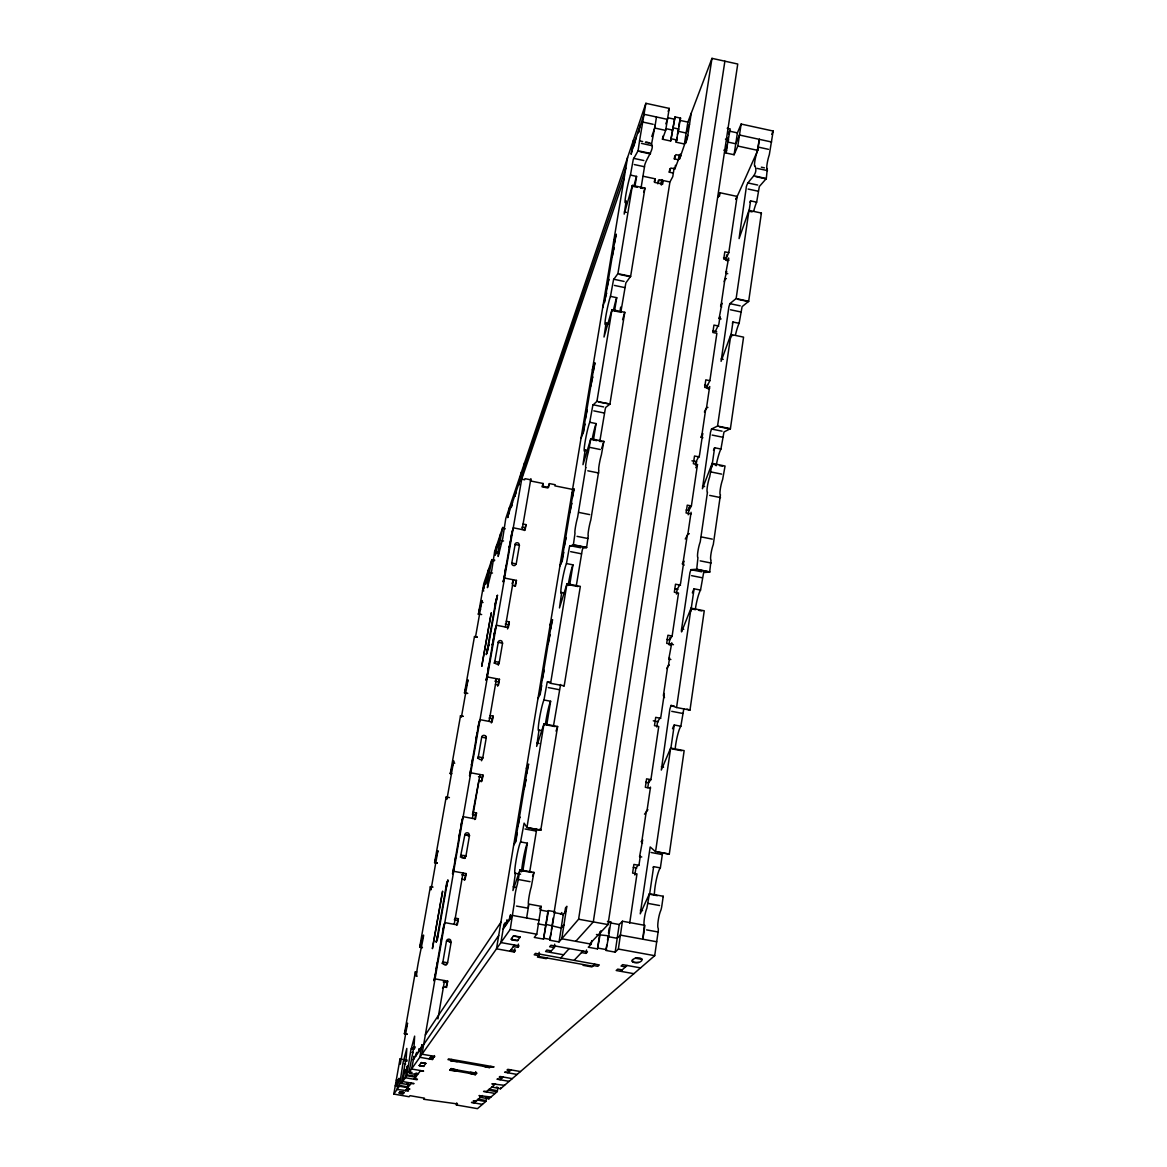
<?xml version="1.0" encoding="UTF-8"?>
<svg xmlns="http://www.w3.org/2000/svg" width="1167" height="1167" viewBox="0 0 1167 1167"><rect width="100%" height="100%" fill="white"/><g stroke="black" fill="none" stroke-linecap="round" stroke-linejoin="round"><path stroke-width="1.5" d="M647.962 809.81L647.379 810.131A3.37 3.224 39.8 0 0 646.241 811.634L641.835 841.363A3.384 3.253 41.7 0 0 642.492 843.23M511.773 563.034L511.744 563.428A2.276 2.13 21.2 0 0 514.91 565.47L516.208 563.909L519.417 545.295L518.717 543.355A2.261 2.115 21.1 0 0 515.274 543.691L511.773 563.034L516.208 563.909M460.396 857.22L464.962 834.245A2.363 2.29 25 0 1 468.755 833.413L469.484 835.514L465.998 855.732L464.626 857.453A2.363 2.305 25.8 0 1 461.315 855.294L465.998 855.732L464.729 858.285L461.651 857.716M453.7 761.001L446.961 799.191L446.232 796.93M502.569 643.192L501.868 641.194A2.305 2.174 21.7 0 0 498.367 641.558L494.735 661.879A2.305 2.188 21.9 0 0 497.944 663.95L499.272 662.345L502.569 643.192L498.076 642.317M753.751 210.994A15.054 1.984 -77.3 0 1 756.654 202.183L759.338 186.516L766.296 178.58L767.332 168.573A8.767 1.152 -77.1 0 1 767.011 164.489A8.767 1.152 -77.1 0 1 769.33 154.671L773.181 131.04L741.147 124.052L737.413 132.878L734.087 154.744L725.918 152.979L727.099 145.146M698.668 569.89L709.667 572.034L711.053 560.116A9.015 1.342 -78.4 0 1 710.922 554.31A9.015 1.342 -78.4 0 1 713.3 544.493L720.433 494.823A8.957 1.313 -78.2 0 1 720.272 489.309A8.957 1.313 -78.2 0 1 722.636 479.491L725.057 466.027L712.118 463.401L702.417 488.754L710.499 432.213L711.52 429.018L717.559 426.043L730.907 334.477L743.569 337.132L730.411 428.683L723.978 431.98L720.943 449.032A15.317 2.174 -78.1 0 0 718.084 457.143A15.331 2.188 -78.1 0 0 716.173 465.764M497.798 1087.848L497.302 1091.539L488.856 1098.833L480.41 1097.345L480.556 1096.528M486.406 1097.811L485.924 1101.356L477.478 1108.65L456.399 1104.974L456.735 1102.917M735.546 334.593A15.171 2.086 -77.7 0 1 739.134 323.303L742.095 306.658L748.66 301.319L761.395 213.05L748.981 210.381L736.144 298.533L729.886 303.653L728.864 306.965L721.089 361.318L730.907 334.477M674.176 706.05L671.04 705.437L669.829 709.259L661.31 770.06L670.66 748.062L684.154 750.644L669.304 854.04L655.373 851.574L650.179 846.936L640.245 913.834L649.45 893.732L663.235 896.271L661.835 905.942A4.726 0.729 -79.9 0 1 660.624 910.843A9.511 1.488 -80 0 0 658.203 920.603A9.511 1.488 -80 0 0 658.13 928.188L658.276 928.611A4.77 0.744 -80 0 1 658.1 931.995L654.702 955.685L500.526 1088.767L491.715 1087.002M712.118 463.401L709.696 476.865A8.957 1.255 -78.2 0 0 707.348 486.697A8.957 1.255 -78.2 0 0 707.465 492.197L700.229 541.882A9.015 1.284 -78.5 0 0 697.866 551.714A9.015 1.284 -78.5 0 0 697.954 557.505L696.714 569.204L690.922 569.671L689.916 572.734L681.411 630.326L681.557 631.901L691.039 608.167L704.255 610.779L689.989 710.09L686.955 709.113M641.048 188.018L644.505 166.75C644.592 159.018 661.383 142.155 645.424 142.389M576.25 586.067L582.173 550.474L582.844 548.213L586.622 547.454L588.27 535.653A9.059 0.831 -78.7 0 1 588.606 529.92A9.059 0.831 -78.7 0 1 590.808 520.015L598.875 470.272A9 0.802 -78.6 0 1 599.167 464.831A9 0.802 -78.6 0 1 601.37 454.911L603.85 441.389L590.794 438.734L582.989 464.685L585.148 450.039A15.404 1.255 -78.6 0 1 585.075 442.06A15.404 1.255 -78.6 0 1 589.729 422.264L592.865 405.139L596.935 401.331L611.989 309.649L624.783 312.318L609.918 404.001L598.934 402.119M642.827 939.216L644.301 925.65A9.511 1.43 -79.9 0 1 644.432 918.079A9.511 1.43 -79.9 0 1 646.839 908.291L649.45 893.732M655.591 851.487L670.66 748.062M671.04 705.437L676.568 707.508L691.039 608.167M748.981 210.381L739.076 238.593L746.107 188.616C746.238 179.601 759.294 176.071 755.02 165.904A8.782 1.109 -77.2 0 1 754.743 161.834A8.782 1.109 -77.2 0 1 757.047 152.016L759.323 139.34M642.886 939.231L644.913 925.358L622.434 921.23L619.225 924.527L615.169 952.141L605.95 950.463L608.809 935.832L596.454 934.519M649.581 894.433L653.637 866.643L660.362 867.898L662.579 852.873M670.865 748.339L674.263 724.984L680.842 726.239L683.833 708.719M690.82 611.26L694.088 588.81L700.536 590.079L703.657 572.559L709.609 572.063M711.812 467.048L714.627 447.749L720.943 449.032M730.615 338.022L732.934 322.019L739.134 323.303M749.083 211.154L750.571 200.884L756.654 202.183M736.289 198.448L757.777 150.383L759.381 139.354M686.079 509.979L688.836 510.533L689.361 506.945M688.836 510.533L691.389 505.982L697.472 464.554L693.358 463.707L694.511 456.005L699.441 456.997M615.169 952.141L618.364 949.063L622.434 921.23M734.087 154.744L737.807 146.05L741.147 124.052M634.863 875.031L635.913 867.898L639.093 864.339L640.362 855.674L639.574 856.578L641.748 856.986M647.802 787.637L648.852 780.504M656.773 726.997L657.575 721.644L660.843 717.019L664.315 693.519M668.954 644.738L670.062 637.328M676.466 594.061L677.181 589.189L680.551 583.646L683.891 561.021L682.199 563.88M688.209 514.764L689.259 507.616M695.547 465.181L696.072 461.636L699.514 455.232L702.724 433.453L700.652 437.377M706.969 388.027L707.494 384.483M725.874 260.314L726.691 254.873M629.684 923.199L636.978 873.908L632.602 873.091L633.885 864.411L639.137 865.389M639.574 856.578L642.711 839.832M645.628 782.24L648.487 782.78L650.909 779.644L658.757 726.501L654.483 725.67L655.708 717.355L660.843 718.347M670.865 659.545L668.749 659.136L671.798 642.886L670.135 645.468M666.838 639.399L669.639 639.939L672.134 636.059L678.523 593.04L674.322 592.209L675.503 584.2L680.536 585.192M704.576 385.285L707.26 385.839L709.872 380.69L716.874 333.339L712.833 332.493L713.941 325.082L718.77 326.089M721.104 318.941L719.091 318.533L721.965 303.157L720.564 306.104M727.77 273.691L725.772 273.268L728.646 258.009L727.216 261.058M723.496 257.863L726.137 258.418L728.792 252.67L737.106 196.421L719.995 192.745L718.055 197.267M650.5 787.083L646.926 811.225L644.49 814.187M691.083 512.284L687.786 534.588L685.248 539.008M589.743 943.855L608.007 924.585L737.748 64.025L711.987 58.35L687.888 122.112L684.387 143.993L676.189 142.214L676.933 137.516M606.213 948.727L606.738 945.27M607.511 940.091L608.036 936.634M608.488 933.177L609.262 927.998M719.456 196.304L719.995 192.745M728.339 137.356L727.625 142.024L735.779 143.804L739.513 135.036M728.806 134.234L729.273 131.112L737.413 132.878M608.736 935.817L610.822 922.018L607.438 921.405M725.918 152.979L730.192 128.91L727.201 128.268M504.071 527.776L502.714 527.513L494.691 551.305L491.745 570.386L487.441 587.643L488.2 581.516L487.237 584.244L487.383 582.931L491.89 559.606L494.808 560.175M416.167 1073.538L415.598 1077.229L406.816 1075.682L401.273 1083.516L409.821 1084.799M591.757 940.646L591.231 944.132L588.256 947.239L597.489 948.917L600.042 931.631M597.489 948.917L600.801 930.828M406.816 1075.682L410.667 1050.986L414.635 1036.121L414.11 1045.72L409.077 1071.831C407.414 1074.632 422.483 1074.807 416.488 1073.129M408.304 1084.172L407.75 1087.702L399.347 1086.244L393.819 1094.062L409.15 1096.747L409.996 1095.667L424.525 1098.205L423.606 1099.256L457.464 1103.938L456.399 1104.974M581.502 952.549L586.053 953.381L586.578 949.967M724.882 61.195L593.303 921.901L575.769 941.317M539.913 829.051L540.773 830.16L557.622 726.487L543.982 723.876L526.959 827.505L524.1 823.129L520.584 841.932A16.265 1.415 -79.5 0 0 515.989 860.881A16.265 1.415 -79.5 0 0 515.42 873.266L512.926 890.523L520.015 869.838L533.946 872.405L531.262 887.037A9.555 0.919 -79.6 0 0 529.03 896.898A9.555 0.919 -79.6 0 0 528.447 904.425L528.14 908.203L516.47 906.073M549.628 682.039L547.133 682.389L543.968 699.981A15.9 1.371 -79.2 0 0 539.358 719.237A15.9 1.371 -79.2 0 0 539.008 730.09L536.66 746.399L543.924 723.978M642.652 141.528L639.545 140.857L638.086 150.747L633.273 159.368L630.443 175.094A15.127 1.138 -78.1 0 0 625.789 195.268A15.127 1.138 -78.1 0 0 626.198 200.855L624.185 214.13L632.397 185.407L644.943 188.091L630.632 276.331L625.877 282.852L620.786 312.42M550.882 933.323L549.788 940.237L559.051 941.929L578.599 919.217L711.987 58.35M399.347 1086.244L403.082 1062.539L406.816 1048.433L406.233 1057.725L401.273 1083.516M680.273 154.088L679.486 159.15L687.757 135.197M559.051 941.929L561.225 928.086L563.953 924.818M564.755 912.609L565.484 908.014L566.856 906.292L561.765 938.764L591.231 944.132M686.123 139.617L685.554 143.293L687.232 138.888L691.258 113.184M526.623 917.991L528.884 904.089L541.182 906.351L536.776 934.213L534.267 937.422L543.53 939.099L547.877 911.456L548.519 910.61L554.763 911.748L549.788 940.237M662.958 136.101L662.462 139.238L670.66 141.017L675.022 116.919L680.551 118.115L676.189 142.214M543.53 939.099L548.519 910.61M670.66 141.017L675.022 116.919M673.286 173.066L669.289 172.205L669.858 168.617M551.422 929.866L553.275 917.773M563.88 924.804L561.152 928.071L563.325 914.286L554.092 912.594L669.931 181.994L672.775 176.655L674.19 167.727M677.429 134.38L678.815 129.056L673.228 127.845L672.411 130.048L665.861 128.633M678.727 126.576L679.471 121.893M679.092 155.123L678.363 159.762L674.322 158.902L674.803 155.794M669.289 172.205L670.865 168.033L674.876 168.894L675.445 165.306M554.704 944.176L554.179 947.589L549.613 946.758L550.912 945.226L587.497 951.878L586.053 953.381M643.236 176.261L655.285 178.843L654.716 182.417L662.666 184.123L663.235 180.564M662.462 139.238L665.657 130.398L669.245 108.4L645.876 103.309L505.763 518.498L502.773 538.191L498.163 556.484L498.922 550.211L497.886 553.173L498.017 551.845L502.714 527.513M658.378 180.243L657.809 183.803L659.326 179.718L669.683 181.935M661.091 183.394L661.645 179.849M661.222 184.897L662.068 179.601M539.183 952.287L538.643 955.627L534.194 954.81L535.405 953.351L599.269 964.934L597.825 966.334L593.39 965.532M661.762 184.649L662.331 181.104M529.745 871.676L536.66 829.401M553.406 726.399L560.583 684.489M599.78 441.491L605.265 408.961L605.761 407.371L609.743 404.336M513.378 946.539L517.885 947.356L518.411 944.147M563.194 685.569L564.201 685.86L580.335 586.374L566.987 583.748L559.474 607.934L561.677 592.5A15.623 1.313 -78.9 0 1 561.823 583.092A15.623 1.313 -78.9 0 1 566.447 563.573L569.525 546.462L573.391 544.712L575.039 533.027A9.073 0.773 -78.7 0 1 575.419 527.294A9.073 0.773 -78.7 0 1 577.607 517.375L585.776 467.617M651.755 136.524L654.745 128.034L656.467 116.992M509.833 919.333L510.592 914.738L508.695 920.982M640.537 124.723L638.437 132.775L639.035 129.143M408.917 1072.706L510.242 929.384L514.457 901.858A9.569 0.861 -79.6 0 1 515.114 894.345A9.569 0.861 -79.6 0 1 517.317 884.469L520.015 869.838M547.411 681.616L550.605 683.337L566.987 583.748M585.776 467.617A9.015 0.759 -78.6 0 1 586.126 462.19A9.015 0.759 -78.6 0 1 588.299 452.271L590.794 438.734M609.203 323.755L606.067 323.099A15.244 1.196 -78.3 0 1 604.987 323.828A15.259 1.196 -78.3 0 1 606.855 310.743A15.259 1.196 -78.3 0 1 610.472 296.36L613.536 279.657L617.897 273.661L632.397 185.407M639.545 140.857L645.876 103.309M522.816 871.049L527.382 843.187L520.584 841.932M546.798 724.663L550.634 701.25L543.968 699.981M569.671 585.017L572.968 564.857L566.447 563.559M593.361 440.382L596.104 423.577L589.729 422.279M614.542 311.02L616.73 297.687L610.472 296.374M635.008 186.049L636.584 176.407L630.443 175.094M563.092 553.698L563.719 552.239L562.392 560.262L559.912 566.01L496.5 948.815L514.311 952.039L514.851 948.727M620.202 310.086L620.684 307.111M469.411 1073.319L475.202 1074.734L475.713 1071.642M627.569 157.53L559.854 565.995L561.706 561.692L573.508 490.359L571.611 495.012L574.208 488.798L572.268 498.221M515.289 842.384L528.067 765.129M539.665 695.065L551.933 620.946L550.109 624.943L552.575 619.604L550.605 629.101M582.975 433.322L594.353 364.615M604.666 302.238L615.607 236.157M633.491 139.996L631.128 154.307L633.156 146.473M504.246 927.459L504.99 922.951L503.896 924.556L500.92 942.557L519.038 945.853L517.885 947.356M505.253 926L507.105 919.844L506.361 924.381M634.483 142.549L633.9 146.152L635.957 138.231M606.067 323.099L604.01 337.03L611.989 309.649M500.526 1088.767L500.672 1087.892M488.856 1098.833L489.017 1098.001L486.201 1097.505M549.132 483.94L548.534 487.412L542.699 486.231L543.166 483.503L530.489 480.95M476.792 637.284L475.509 637.036L482 600.509L478.397 614.265L479.652 614.513M473.452 812.392L476.53 812.961L475.538 815.047L472.475 814.478L478.922 780.475L481.986 781.044L483.007 775.092L470.768 772.787L469.805 775.034L478.995 722.096L479.987 719.66L492.124 721.979L493.13 716.115L490.096 715.546M446.465 941.098L442.833 962.367A2.407 2.378 38.7 0 0 446.173 964.555L447.588 962.775L451.162 941.944L450.447 939.8A2.392 2.363 33.8 0 0 446.582 940.675L450.87 942.469M485.837 736.348L485.516 735.998A2.349 2.261 22.7 0 0 483.021 735.516L482.598 735.735A2.349 2.261 22.7 0 0 481.767 736.771L478.237 757.252A2.349 2.261 23 0 0 478.63 758.535L478.981 758.9A2.349 2.261 23 0 0 481.49 759.381L481.898 759.148A2.349 2.261 23 0 0 482.744 758.112L486.26 737.632A2.349 2.261 22.7 0 0 485.866 736.348M437.931 1018.879L444.525 980.586M454.196 924.322L463.022 873.018M472.431 818.403L479.973 774.523M489.119 721.396L496.456 678.698L495.523 681.003M505.355 627L513.48 579.809L512.007 583.733M522.13 529.555L530.883 478.645M420.937 1048.535L422.016 1044.611L419.814 1057.302L432.417 1059.519L432.68 1057.929M432.417 1059.519L433.234 1057.2M431.002 1056.631L434.182 1057.185L434.46 1055.595M445.969 987.267L447.676 981.141L435.058 978.88L433.934 980.791L435.306 974.051M456.662 924.993L458.383 918.706L455.261 918.137L454.342 919.8L457.449 920.369M464.393 880.006L466.129 873.587L453.715 871.297L452.504 873.777L453.861 867.066M474.765 819.54L475.538 815.047M481.227 781.773L483.007 775.092M491.336 722.942L493.13 716.115M497.667 686.196L499.476 679.282L487.412 676.962L486.055 680.419L487.398 673.797M507.499 628.94L509.323 621.894L506.332 621.311M514.851 586.14L516.441 580.393L504.567 578.059L503.137 581.997L504.465 575.419M524.391 530.518L526.025 524.61L523.079 524.027M447.676 981.141L446.596 987.442L443.431 986.888L442.556 988.289M458.383 918.706L457.318 924.891L444.817 922.616L442.862 930.464M466.129 873.587L465.079 879.699L461.972 879.13M476.53 812.961L475.509 818.986L463.182 816.681L460.892 825.434L461.198 824.763M499.476 679.282L498.484 685.073L495.464 684.489M509.323 621.894L508.345 627.583L496.383 625.249L494.006 634.644L494.341 633.725M516.441 580.393L515.478 586.024L512.503 585.44M526.025 524.61L525.077 530.154L513.276 527.805L510.854 537.491L511.219 536.47M407.706 1085.164L407.123 1088.548L409.909 1089.044L406.7 1089.132M509.556 507.251L507.747 517.637L508.87 513.028M413.614 1059.184L414.139 1056.135L411.543 1068.987L423.592 1071.102L420.076 1071.233M415.671 1056.179L416.707 1052.386L416.167 1055.464M511.802 504.377L511.35 507.018L512.503 502.321M436.458 941.784L446.815 882.281M486.61 653.724L496.165 598.831M437.275 940.252L447.661 880.516M487.587 651.113L497.171 596.045M418.253 1052.444L419.303 1048.579L418.763 1051.7M515.464 493.612L514.997 496.267L516.179 491.497M415.452 1073.348L414.533 1078.644L417.45 1079.154L416.984 1079.767L405.357 1077.739L407.414 1066.011L406.466 1069.585M519.271 482.365L518.804 485.064L521.416 472.11M434.212 980.309L443.941 924.279M452.811 873.164L462.249 818.753M486.391 679.559L495.333 628.036M503.488 581.02L512.182 530.941M524.537 462.832L422.002 1054.195L434.751 1056.441L434.182 1057.185M393.819 1094.062L400.004 1058.936L402.703 1059.403M407.123 1034.283L404.438 1033.802L415.379 971.746L416.707 971.994M422.352 947.692L419.697 947.21L430.39 886.614L433.015 887.095M437.231 863.128L434.605 862.646L446.188 796.988L449.426 797.601M451.6 773.867L450.302 773.619L460.513 715.809M467.063 693.519L464.51 693.038L474.458 636.598L476.997 637.08M478.397 614.265L483.809 583.529L491.89 559.606M396.167 1084.537L397.043 1081.211L396.561 1083.968M483.867 586.811L483.444 589.204L484.422 585.148M397.378 1082.772L398.268 1079.417L397.772 1082.203M485.618 581.647L485.18 584.054L486.187 579.955L487.456 580.218M398.137 1081.663L399.041 1078.293L397.072 1089.467L408.552 1090.839L405.78 1090.357M487.558 581.078L486.289 580.83L486.712 578.409M488.565 569.438L486.289 580.83M496.69 545.368L494.939 555.332L496.004 551.014M500.001 543.428L498.659 543.166L498.221 545.689L500.614 533.727M655.212 124.738L651.624 143.731M464.51 693.038L467.996 679.85L461.403 717.18L460.542 715.779M450.302 773.619L453.73 761.132M478.47 614.032L481.65 614.542M434.605 862.646L437.917 850.67L431.002 889.823L430.433 886.57M419.697 947.21C431.207 907.518 413.22 978.457 417.173 976.181M643.703 192.322L644.943 188.091M404.438 1033.802L407.546 1023.138L400.296 1064.158L400.048 1058.95M622.609 319.656L624.783 312.318M601.705 448.347L603.85 441.389M556.032 731.14L557.622 726.487M487.295 576.702L482.555 590.662L483.809 590.91M495.377 552.837L499.301 541.284M508.199 515.041L520.015 480.191M523.122 471.001L625.818 168.121M631.712 150.733L644.067 114.293L667.48 119.384L665.817 123.819M624.053 178.755L521.707 479.185L524.639 479.783L525.019 478.674L530.883 479.841M532.56 876.257L533.946 872.405M613.55 242.036L616.322 234.202L614.425 243.436M510.417 541.08L509.089 547.644L509.454 546.623M613.419 249.519L614.119 247.564L612.208 256.828M668.18 111.39L669.245 108.4M506.245 565.164L504.917 571.742L505.267 570.751M608.167 281.291L608.853 279.394L606.942 288.672M605.921 294.828L606.607 292.946L602.653 307.796M495.216 604.287L494.881 605.206L497.507 595.112L496.223 601.516M541.955 486.785L543.166 483.503M654.162 181.906L655.285 178.843M761.088 213.794L761.395 213.05M680.551 118.115L679.719 120.332L687.888 122.112M487.573 648.196L486.274 654.585L488.885 644.695L488.55 645.57M592.369 369.881L595.039 362.849L593.128 372.185M674.322 158.902L675.926 154.627L681.251 155.78M493.524 638.48L492.182 645.074L492.532 644.184M592.077 378.502L592.748 376.751L590.823 386.102M689.537 124.183L686.108 133.023L677.925 131.244M674.876 168.894L678.363 159.762M489.221 663.25L487.879 669.873L488.229 668.997M586.607 411.543L587.264 409.85L585.338 419.216M584.288 425.619L584.93 423.942L583.66 431.659L581.035 438.267M494.064 663.235L494.764 661.47L499.272 662.345L498.338 664.694M498.207 664.986L498.922 663.235M480.002 719.66L477.668 728.748L478.003 727.945M477.157 732.818L475.815 739.47L476.136 738.682M571.188 504.771L571.815 503.24L569.875 512.663M728.485 139.836L727.566 142.024L728.544 139.85L725.48 139.179M472.737 758.287L471.395 764.939L471.716 764.181M565.514 539.081L566.141 537.593L564.186 547.046M470.855 769.111L469.513 775.778L470.797 772.802M609.874 404.118L596.935 401.331M477.609 758.375L478.266 756.843L482.861 757.719L481.519 760.767M735.764 199.411L737.106 196.421M771.723 134.278L773.181 131.04M460.338 829.766L458.981 836.462L459.287 835.791M549.482 635.913L550.095 634.6L548.125 644.111M725.772 273.268L726.662 271.371L724.167 281.685M455.801 855.936L454.736 862.005M543.589 671.565L544.187 670.31L542.217 679.85M541.065 686.75L541.663 685.525L540.292 693.854L537.899 698.683M719.091 318.533L719.966 316.695L718.872 324.105L715.356 331.34M469.163 836.17L469.484 835.514L464.845 834.653M766.296 178.58L754.013 175.765M586.622 547.454L573.391 544.712M445.794 888.175L447.953 879.918L446.64 886.439M464.743 858.46L465.677 856.374M650.355 153.913L639.968 151.681M708.267 389.238L709.667 386.51L706.487 407.998L704.401 412.009M437.494 935.788L436.181 942.294L438.325 934.227M526.361 768.367L528.68 764.049L526.696 773.633M748.66 301.319L736.144 298.533M441.972 935.628L440.893 941.827M525.515 780.738L526.084 779.673L524.1 789.271M695.765 467.719L697.472 464.554M550.605 683.337L564.201 685.86M437.289 962.585L436.21 968.829M519.373 817.892L519.928 816.9L517.944 826.528M516.748 833.734L517.302 832.771L515.872 841.451L513.626 845.2M441.987 963.431L442.862 961.929L447.588 962.775L446.392 964.773L443.27 964.205M668.749 659.136L669.581 657.867L668.37 666.065L666.722 668.545M425.328 1034.954L500.891 922.266M398.545 1081.08L395.263 1085.85L396.62 1086.083M404.176 1072.911L406.904 1068.943M413.133 1059.869L421.462 1047.776M423.665 1044.567L498.703 935.526M503.152 929.049L512.532 915.424L539.008 920.252M709.784 571.918L696.714 569.204M399.172 1092.998C399.916 1090.766 402.659 1092.064 404.147 1092.531C403.301 1095.944 393.804 1090.824 403.286 1093.683M419.143 1065.529L421.345 1062.583L425.824 1063.312L423.665 1066.375L419.157 1065.588L423.738 1066.346M511.642 938.414L511.686 939.902L517.448 940.719L520.263 936.955L513.568 935.846L510.986 939.304L517.856 940.544M539.475 908.626L541.182 906.351M405.357 1090.912L411.222 1083.064M414.081 1079.256L420.572 1070.577M429.266 1058.965L431.557 1055.887M509.862 951.236L514.501 945.022M514.311 952.039L515.42 950.58L510.956 949.763M554.092 912.594L554.763 911.748M537.958 923.841L545.748 925.256L546.316 924.424L561.225 928.086M545.748 925.256L546.389 924.439M560.51 914.184L561.852 912.521M562.946 914.84L566.068 910.902M451.731 1059.432L450.535 1060.905L457.172 1061.664M539.796 954.154L537.447 957.071L546.302 958.676L546.915 957.947M641.077 841.713L641.879 840.765M550.08 952.345L555.492 946.058M748.485 301.582L737.982 299.365M456.151 1071L449.718 1070.256L451.206 1068.549L457.056 1069.979M560.729 957.947L569.219 948.552M574.091 960.368L582.931 951.047M610.822 922.018L610.035 922.834L619.225 924.527M470.374 1072.313L476.851 1073.056L475.202 1074.734M483.532 1066.302L489.484 1067.761L490.899 1066.346M583.836 964.642L583.15 965.342L591.975 966.932L594.762 964.117M620.436 935.132L617.168 938.297L607.963 936.62M474.21 1102.932L482.452 1095.521M486.449 1091.933L495.567 1083.735M500.001 1079.738L503.05 1076.995M507.747 1072.779L510.971 1069.876M620.611 971.294L627.102 965.459M632.718 960.412C630.559 963.606 642.083 963.709 642.171 959.332C638.116 954.606 623.528 962.804 638.597 962.483M669.333 665.015L668.764 665.321A3.297 3.107 33 0 0 667.641 666.751L663.425 695.284A3.311 3.122 34 0 0 664.067 697.078L664.519 697.589M726.37 278.548L725.83 278.811A3.122 2.772 25.9 0 0 724.795 280.065L721.031 305.506A3.122 2.786 26.1 0 0 721.644 307.14M500.731 1079.081L496.967 1079.198L509.118 1081.342M404.278 1063.837L405.678 1064.085M504.538 1085.31L491.89 1083.837L494.866 1084.362M410.551 1072.094L412.039 1072.356M496.252 1087.119L497.725 1087.381M406.028 1072.531L404.599 1072.283L405.109 1069.395L402.644 1081.561L414.081 1083.574L410.784 1083.662M406.947 1074.851L414.27 1076.134M495.975 1090.445C482.642 1087.761 489.527 1091.16 497.302 1091.539M487.091 1091.349L483.561 1091.422L495.1 1093.45M398.633 1078.877L400.004 1079.125M396.284 1080.088L397.626 1080.321M490.971 1097.009L478.981 1095.594L481.825 1096.09M407.093 1083.676L408.508 1083.924M399.479 1085.441L406.481 1086.667M484.655 1100.321C471.906 1097.753 478.47 1100.992 485.924 1101.356M476.69 1100.7L473.321 1100.758L476.092 1101.24M474.794 1102.392L471.468 1102.45L482.452 1104.361M400.033 1091.816L404.147 1092.531M404.511 1033.597L407.195 1034.064M413.935 1046.799L415.423 1047.062M411.893 1047.747L414.81 1048.272M411.207 1048.812L414.11 1049.323M411.907 1052.342L413.366 1052.605M520.467 1071.554L507.805 1069.322L507.032 1070.022L510.198 1070.577M451.133 1060.176L447.968 1059.621L448.566 1058.877L494.093 1066.901L490.198 1067.061M450.812 1060.54L489.819 1067.411M429.806 1058.236L432.972 1058.79M508.52 1072.094L504.611 1072.225L517.127 1074.428M404.22 1059.505L407.02 1060.001M421.272 1062.626L425.911 1063.443M512.269 1078.629L499.972 1076.455L499.243 1077.126L502.306 1077.666M403.592 1060.467L407.079 1061.08M450.885 1068.884L476.501 1073.392M449.995 1069.92L475.509 1074.399M419.784 946.977L422.439 947.458M443.183 981.928L446.771 982.57M510.242 929.384L536.776 934.213M618.364 949.063L654.702 955.685M544.172 938.312L550.445 939.45M598.248 948.144L606.723 949.69M513.363 936.022L520.292 937.291M635.198 958.18L642.069 959.42M551.364 950.857L546.842 950.026L545.572 951.528L563.588 954.781M640.552 967.895L622.624 964.642L621.063 966.072L625.527 966.874M622.142 969.908L617.722 969.106L616.205 970.506L633.827 973.686M537.972 956.327L592.617 966.232M434.693 862.384L437.319 862.865M518.425 879.524L530.051 881.668M648.035 903.404L659.545 905.519M461.636 874.783L465.166 875.44M513.188 886.789L515.478 887.212M640.333 910.172L642.594 910.581M540.175 910.041L547.877 911.456M646.547 929.88L658.1 931.995M578.599 919.217L608.007 924.585M620.363 935.117L656.7 941.754M633.273 867.417L636.759 868.058M519.811 870.305L531.423 872.435M649.173 894.17L657.371 895.687M515.42 873.281L520.54 874.214M526.959 827.505L540.817 830.087M529.132 828.045L540.657 830.189M657.663 851.998L669.07 854.127A4.712 0.729 -79.7 0 0 669.304 854.04M525.048 828.993L536.353 831.108M651.098 852.493L662.287 854.565M650.909 779.644L646.591 778.827L645.336 787.302L650.515 788.279M453.482 762.955L454.78 763.203M478.514 776.668L482 777.324M450.389 773.342L451.687 773.575M543.764 724.415L555.127 726.574M671.988 748.878L681.616 750.717M489.061 717.997L492.08 718.566M539.008 730.09L542.349 730.732M461.826 716.027L463.095 716.275M460.484 715.882L463.051 716.363M536.864 743.073L539.11 743.496M661.368 766.734L663.571 767.157M481.694 737.165L486.26 738.04M676.568 707.508L689.989 710.09M548.3 687.582L559.372 689.712M671.74 711.33L682.695 713.445M494.983 681.207L498.411 681.864M653.287 720.827L658.392 721.804M464.597 692.731L467.792 693.344M475.786 636.715L477.055 636.963M681.572 628.896L683.731 629.319M672.134 636.059L667.903 635.227L666.693 643.353L673.461 644.68M481.781 602.245L483.05 602.493M479.287 609.203L480.541 609.451M505.253 624.097L508.228 624.681M498.849 543.822L500.191 544.085M494.691 551.305L496.004 551.568M494.575 551.976L495.887 552.224M674.686 588.693L678.012 589.35M495.567 553.508L496.894 553.771M493.043 560.598L494.341 560.846M566.768 584.346L577.898 586.534M692.323 609.057L695.474 609.685M698.61 610.297L701.761 610.924M491.19 572.793L492.503 573.041M561.677 592.5L564.959 593.157M577.052 536.353L588.095 538.541M700.185 560.86L711.111 563.034M521.941 527.163L524.873 527.747M503.925 528.549L505.282 528.811M575.448 545.427L586.505 547.615M569.802 545.616L580.67 547.775M690.922 569.671L701.673 571.801M570.648 551.655L581.502 553.814M691.579 575.652L702.33 577.782M502.175 540.715L503.546 540.992M514.983 544.42L519.417 545.295M691.389 505.982L687.246 505.151L686.079 512.969L691.054 513.976M573.945 489.688L554.85 485.851L555.259 484.743L549.409 483.576L547.775 487.952L542.743 486.945M578.701 512.401L589.714 514.603M701.411 536.951L712.308 539.125M593.682 440.032L596.789 440.674M599.269 441.17L601.443 441.607M713.373 464.364L716.45 464.977M719.528 465.604L722.606 466.231M691.958 460.79L696.859 461.796M589.393 447.297L600.29 449.514M710.878 471.935L721.673 474.123M585.148 450.039L588.358 450.681M702.49 486.128L704.62 486.566M587.789 470.797L598.729 473M709.696 495.406L720.52 497.58M717.559 426.043L730.411 428.683M719.47 426.816L730.163 429.004M593.011 404.759L603.631 406.933M711.52 429.018L722.052 431.177M593.799 410.872L604.404 413.045M712.147 435.072L722.65 437.217M709.872 380.69L705.802 379.844L704.693 387.386L709.565 388.392M721.148 358.925L723.219 359.348M613.682 279.234L624.097 281.422M729.886 303.653L740.214 305.827M614.425 285.419L624.826 287.607M730.469 309.766L740.782 311.939M713.11 330.859L716.669 331.603M611.756 310.364L620.64 312.216M730.6 335.177L732.716 335.615M729.039 260.197L723.73 259.074L724.809 251.824L728.792 252.67M617.897 273.661L630.632 276.331M619.837 274.522L630.443 276.739M624.374 211.956L626.431 212.394M633.593 158.333L643.819 160.535M747.58 182.883L757.704 185.057M634.294 164.562L644.505 166.75M748.135 189.054L758.244 191.228M632.149 186.18L637.372 187.289M640.508 187.96L642.609 188.412M748.674 211.139L752.132 211.869M642.798 122.054L653.141 124.3M758.2 147.086L768.44 149.318M654.745 128.034L665.657 130.398M737.807 146.05L757.777 150.383M671.477 138.829L677.02 140.025M723.832 150.164L726.837 150.806M645.774 142.199L648.881 142.87M761.365 167.187L764.443 167.858M641.442 143.381L651.828 145.627M757.208 168.398L767.492 170.615M638.086 150.747L650.559 153.446M755.822 176.669L766.106 178.887M667.67 117.721L674.22 119.136M739.455 135.022L771.606 142.009M474.517 636.467L475.509 637.036M702.87 437.771L702.432 437.304A3.18 2.903 27.7 0 1 701.805 435.612L705.714 409.165A3.18 2.874 27.4 0 1 706.779 407.837L707.319 407.575A3.18 2.874 27.4 0 1 707.931 407.414M468.346 836.199L467.792 835.426A2.349 2.29 25 0 0 466.173 834.784M450.097 942.177L449.543 941.375A2.378 2.363 33.9 0 0 446.553 941.156M415.423 971.746L415.831 975.948M713.489 450.374A15.331 2.13 -78.1 0 1 714.627 447.734M732.38 323.274A15.186 2.042 -77.7 0 1 732.934 322.004M750.002 202.241A15.083 1.94 -77.3 0 1 750.571 200.884M662.944 896.723A4.741 0.744 -79.9 0 1 663.235 896.271M653.112 867.373A16.207 2.422 -79.8 0 1 653.637 866.643M660.362 867.898A16.178 2.465 -79.8 0 0 657.575 874.681A16.207 2.48 -79.8 0 0 654.366 894.71M672.542 728.733A15.842 2.334 -79.2 0 1 674.263 724.97M675.241 748.076A15.842 2.378 -79.2 0 1 680.857 726.239M692.352 592.894A15.565 2.246 -78.7 0 1 694.088 588.81M695.313 609.349A15.55 2.29 -78.6 0 1 700.55 590.079M568.125 585.513A15.623 1.357 -78.9 0 1 572.968 564.872M545.456 724.007A15.9 1.415 -79.2 0 1 550.62 701.279M521.576 871.807A16.28 1.473 -79.5 0 1 523.968 855.557A16.28 1.473 -79.5 0 1 527.382 843.201M634.002 185.961A15.142 1.182 -78.1 0 1 636.584 176.407M613.652 309.299A15.259 1.24 -78.3 0 1 616.73 297.673M592.063 439.755A15.39 1.298 -78.5 0 1 596.104 423.592M684.095 565.222A3.224 2.976 30.1 0 1 683.001 563.005L687.319 535.026A3.209 2.961 29.5 0 1 688.165 534.165M688.72 533.873A3.209 2.961 29.5 0 1 689.318 533.713M432.417 948.523L442.585 891.369L432.417 948.523M491.234 613.025L481.752 666.284L491.234 613.025"/></g></svg>
